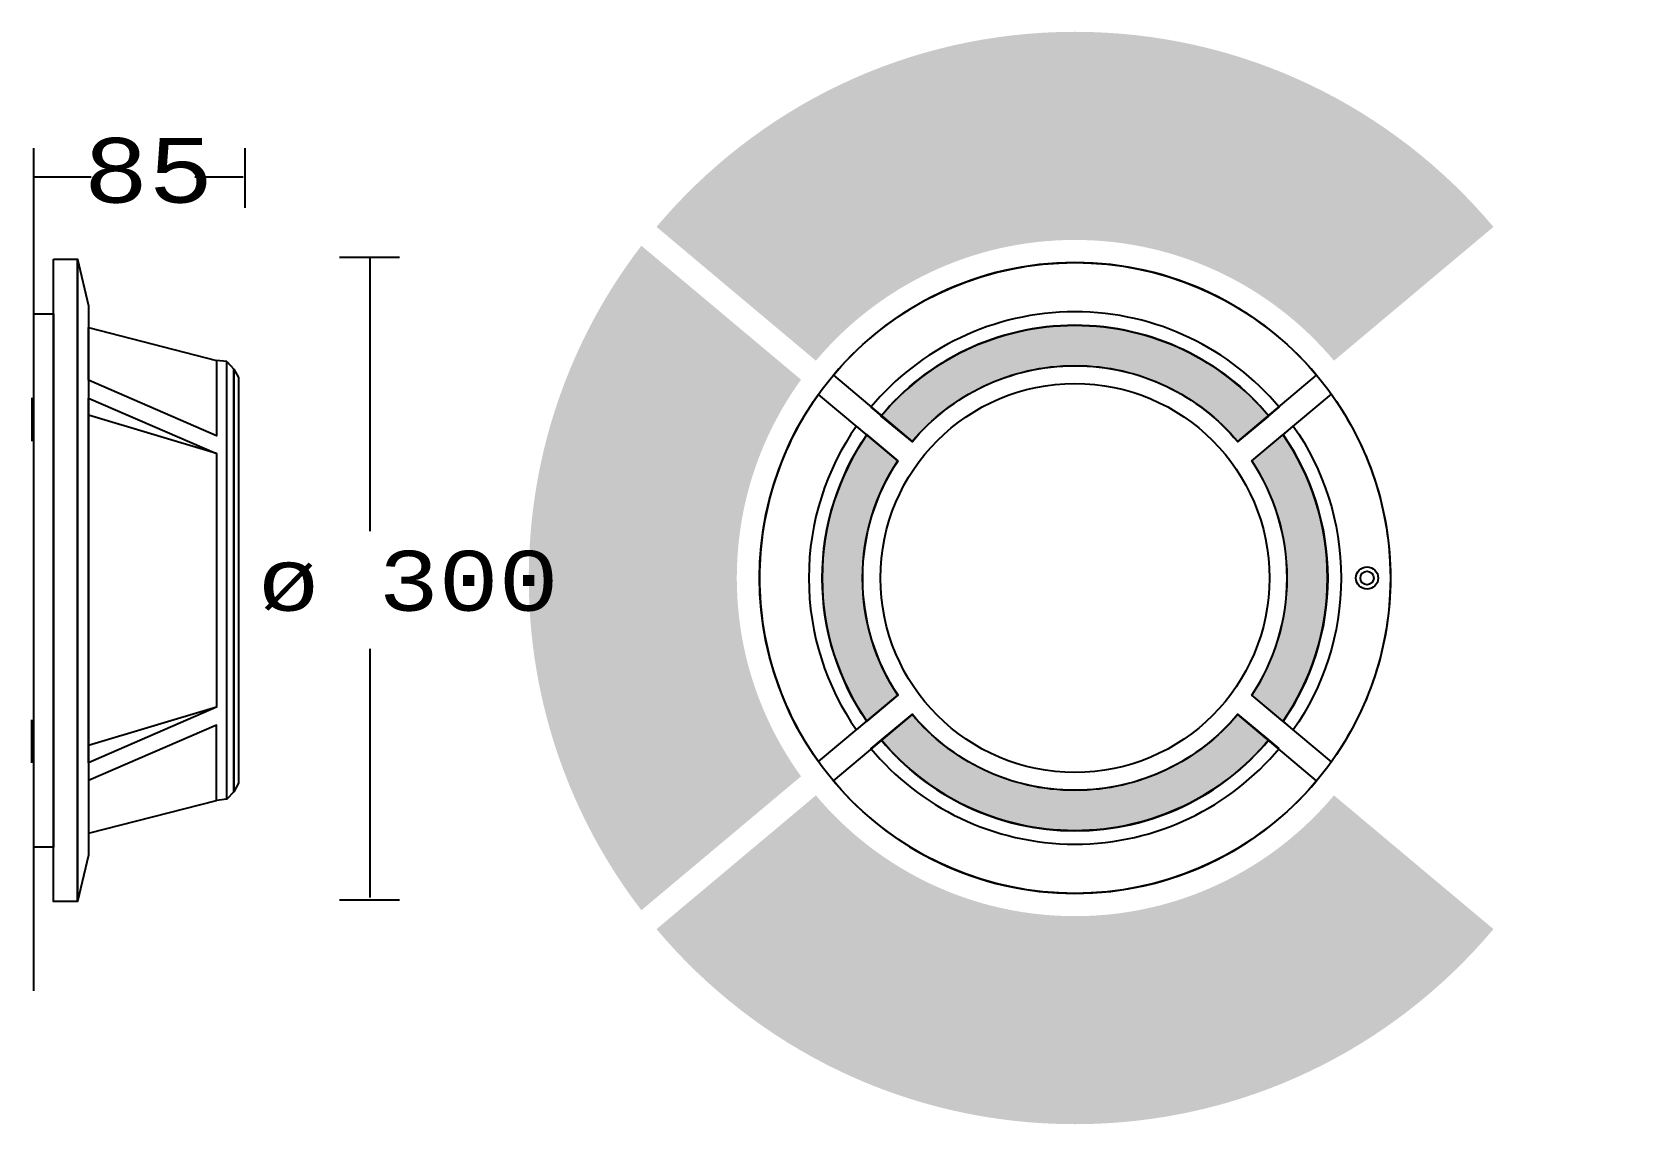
# Model space of a CAD drawing. Extents: x 21 to 207, y 81 to 210.
import ezdxf

# ---------------------------------------------------------------- set-up
doc = ezdxf.new("R2010")
doc.units = 0
doc.layers.add('LIVELLO_1', color=160, linetype='Continuous')
doc.styles.add('STD', font='txt')

# ---------------------------------------------------------------- blocks, each defined once
blk = doc.blocks.new('AI9-BLK1')
at = {"layer": 'LIVELLO_1'}
h = blk.add_hatch(color=2, dxfattribs=at)
h.dxf.hatch_style = 2
edge = h.paths.add_edge_path(flags=16)
edge.add_spline(control_points=[(102.13, 0), (102.13, 14.67), (97.21, 28.19), (88.92, 38.99), (88.92, 38.99), (70.18, 23.27), (70.18, 23.27), (74.92, 16.73), (77.72, 8.69), (77.72, 0), (77.72, -8.69), (74.92, -16.73), (70.18, -23.27), (70.18, -23.27), (88.92, -38.99), (88.92, -38.99), (97.2, -28.18), (102.13, -14.67), (102.13, 0)], knot_values=[0, 0, 0, 0, 1, 1, 1, 2, 2, 2, 3, 3, 3, 4, 4, 4, 5, 5, 5, 6, 6, 6, 6], degree=3, periodic=0)
edge = h.paths.add_edge_path()
edge.add_spline(control_points=[(-11.06, 41.2), (0.7, 55.2), (18.33, 64.09), (38.04, 64.09), (57.75, 64.09), (75.38, 55.2), (87.14, 41.2), (87.14, 41.2), (68.43, 25.5), (68.43, 25.5), (61.16, 34.17), (50.24, 39.67), (38.04, 39.67), (25.84, 39.67), (14.92, 34.17), (7.64, 25.5), (7.64, 25.5), (-11.06, 41.2), (-11.06, 41.2)], knot_values=[0, 0, 0, 0, 1, 1, 1, 2, 2, 2, 3, 3, 3, 4, 4, 4, 5, 5, 5, 6, 6, 6, 6], degree=3, periodic=0)
edge = h.paths.add_edge_path()
edge.add_spline(control_points=[(87.14, -41.2), (75.38, -55.2), (57.75, -64.09), (38.04, -64.09), (18.33, -64.09), (0.7, -55.2), (-11.06, -41.2), (-11.06, -41.2), (7.64, -25.51), (7.64, -25.51), (14.92, -34.17), (25.84, -39.68), (38.04, -39.68), (50.24, -39.68), (61.16, -34.17), (68.43, -25.51), (68.43, -25.51), (87.14, -41.2), (87.14, -41.2)], knot_values=[0, 0, 0, 0, 1, 1, 1, 2, 2, 2, 3, 3, 3, 4, 4, 4, 5, 5, 5, 6, 6, 6, 6], degree=3, periodic=0)
edge = h.paths.add_edge_path()
edge.add_spline(control_points=[(-26.05, 0), (-26.05, 14.67), (-21.13, 28.19), (-12.84, 38.99), (-12.84, 38.99), (5.9, 23.27), (5.9, 23.27), (1.16, 16.73), (-1.64, 8.69), (-1.64, 0), (-1.64, -8.69), (1.16, -16.73), (5.9, -23.27), (5.9, -23.27), (-12.84, -38.99), (-12.84, -38.99), (-21.13, -28.18), (-26.05, -14.67), (-26.05, 0)], knot_values=[0, 0, 0, 0, 1, 1, 1, 2, 2, 2, 3, 3, 3, 4, 4, 4, 5, 5, 5, 6, 6, 6, 6], degree=3, periodic=0)
h = blk.add_hatch(color=2, dxfattribs=at)
h.dxf.hatch_style = 2
edge = h.paths.add_edge_path()
edge.add_spline(control_points=[(60.79, 18.99), (60.79, 18.99), (57.13, 15.99), (57.13, 15.99), (52.55, 21.45), (45.7, 24.91), (38.03, 24.91), (30.37, 24.91), (23.51, 21.44), (18.93, 15.99), (18.93, 15.99), (15.27, 18.99), (15.27, 18.99), (20.71, 25.51), (28.89, 29.65), (38.03, 29.65), (47.17, 29.65), (55.35, 25.51), (60.79, 18.99)], knot_values=[0, 0, 0, 0, 1, 1, 1, 2, 2, 2, 3, 3, 3, 4, 4, 4, 5, 5, 5, 6, 6, 6, 6], degree=3, periodic=0)
h = blk.add_hatch(color=2, dxfattribs=at)
h.dxf.hatch_style = 2
edge = h.paths.add_edge_path()
edge.add_spline(control_points=[(17.28, 13.75), (14.66, 9.81), (13.13, 5.08), (13.13, 0), (13.13, -5.08), (14.66, -9.81), (17.28, -13.76), (17.28, -13.76), (13.62, -16.82), (13.62, -16.82), (10.32, -12.04), (8.38, -6.24), (8.38, 0), (8.38, 6.24), (10.32, 12.04), (13.62, 16.82), (13.62, 16.82), (17.28, 13.75), (17.28, 13.75)], knot_values=[0, 0, 0, 0, 1, 1, 1, 2, 2, 2, 3, 3, 3, 4, 4, 4, 5, 5, 5, 6, 6, 6, 6], degree=3, periodic=0)
h = blk.add_hatch(color=2, dxfattribs=at)
h.dxf.hatch_style = 2
edge = h.paths.add_edge_path()
edge.add_spline(control_points=[(58.8, 13.75), (61.42, 9.81), (62.94, 5.08), (62.94, 0), (62.94, -5.08), (61.42, -9.81), (58.8, -13.76), (58.8, -13.76), (62.46, -16.82), (62.46, -16.82), (65.76, -12.04), (67.69, -6.24), (67.69, 0), (67.69, 6.24), (65.76, 12.04), (62.46, 16.82), (62.46, 16.82), (58.8, 13.75), (58.8, 13.75)], knot_values=[0, 0, 0, 0, 1, 1, 1, 2, 2, 2, 3, 3, 3, 4, 4, 4, 5, 5, 5, 6, 6, 6, 6], degree=3, periodic=0)
h = blk.add_hatch(color=2, dxfattribs=at)
h.dxf.hatch_style = 2
edge = h.paths.add_edge_path()
edge.add_spline(control_points=[(15.29, -19), (15.29, -19), (18.95, -15.99), (18.95, -15.99), (23.52, -21.45), (30.38, -24.91), (38.04, -24.91), (45.71, -24.91), (52.57, -21.44), (57.14, -15.99), (57.14, -15.99), (60.8, -19), (60.8, -19), (55.36, -25.51), (47.19, -29.66), (38.04, -29.66), (28.91, -29.66), (20.73, -25.51), (15.29, -19)], knot_values=[0, 0, 0, 0, 1, 1, 1, 2, 2, 2, 3, 3, 3, 4, 4, 4, 5, 5, 5, 6, 6, 6, 6], degree=3, periodic=0)
at = {"layer": 'LIVELLO_1', "color": 7}
for p, q in [((-84.11, 43.44), (-84.11, 50.45)), ((-59.31, 43.44), (-59.31, 50.45)), ((-84.18, 47.04), (-84.18, -48.46)), ((-77.41, 47.04), (-84.11, 47.04)), ((-59.56, 47.04), (-65.22, 47.04)), ((-48.24, 37.63), (-41.23, 37.63)), ((-44.64, 5.5), (-44.64, 37.5)), ((-61.47, 25.4), (-62.68, 25.53)), ((-84.36, 21.13), (-84.36, 16.06)), ((-62.68, 14.59), (-77.69, 19.1)), ((-44.64, -37.5), (-44.64, -8.33)), ((-84.36, -21.7), (-84.36, -16.63)), ((-62.68, -15.16), (-77.69, -19.66)), ((-61.47, -25.97), (-62.68, -26.1)), ((-48.24, -37.75), (-41.23, -37.75))]:
    blk.add_line(p, q, dxfattribs=at)
for points in [[(-81.82, 37.4), (-78.99, 37.4), (-78.99, -37.97), (-81.82, -37.97)], [(-78.99, 37.4), (-77.69, 31.95), (-77.69, -32.51), (-78.99, -37.97)], [(-84.11, 31), (-81.82, 31), (-81.82, -31.57), (-84.11, -31.57)], [(-77.69, 29.39), (-62.68, 25.53), (-62.68, 16.68), (-77.69, 23.21)], [(-61.47, 25.4), (-60.66, 24.51), (-60.66, -25.08), (-61.47, -25.97)], [(-60.12, 23.51), (-60.12, -24.08), (-60.66, -25.08), (-60.66, 24.51)], [(-77.69, 21.12), (-62.68, 14.59), (-62.68, -15.16), (-77.69, -21.69)], [(-77.69, -29.96), (-62.68, -26.1), (-62.68, -17.25), (-77.69, -23.78)]]:
    blk.add_lwpolyline(points, close=True, dxfattribs=at)
for centre, radius in [((38.04, 0), 37.01), ((38.04, 0), 22.82), ((72.31, 0), 1.31), ((72.31, 0), 0.788)]:
    blk.add_circle(centre, radius, dxfattribs=at)
for points in [[(9.69, 23.79), (16.47, 31.87), (26.66, 37.01), (38.04, 37.01), (49.42, 37.01), (59.6, 31.87), (66.39, 23.79), (66.39, 23.79), (57.13, 16.02), (57.13, 16.02), (52.56, 21.46), (45.7, 24.92), (38.04, 24.92), (30.38, 24.92), (23.52, 21.46), (18.95, 16.02), (18.95, 16.02), (9.69, 23.79), (9.69, 23.79)], [(14.07, 20.03), (19.8, 26.88), (28.41, 31.23), (38.03, 31.23), (47.66, 31.23), (56.27, 26.88), (62, 20.03), (62, 20.03), (60.79, 19.02), (60.79, 19.02), (55.35, 25.52), (47.17, 29.65), (38.03, 29.65), (28.89, 29.65), (20.72, 25.52), (15.28, 19.02), (15.28, 19.02), (14.07, 20.03), (14.07, 20.03)], [(60.79, 18.99), (60.79, 18.99), (57.13, 15.99), (57.13, 15.99), (52.55, 21.45), (45.7, 24.91), (38.03, 24.91), (30.37, 24.91), (23.51, 21.44), (18.93, 15.99), (18.93, 15.99), (15.27, 18.99), (15.27, 18.99), (20.71, 25.51), (28.89, 29.65), (38.03, 29.65), (47.17, 29.65), (55.35, 25.51), (60.79, 18.99)], [(7.94, -21.55), (3.59, -15.48), (1.03, -8.04), (1.03, 0), (1.03, 8.04), (3.59, 15.48), (7.94, 21.55), (7.94, 21.55), (17.25, 13.74), (17.25, 13.74), (14.64, 9.8), (13.12, 5.08), (13.12, 0), (13.12, -5.08), (14.64, -9.81), (17.25, -13.74), (17.25, -13.74), (7.94, -21.55), (7.94, -21.55)], [(68.12, -21.56), (72.48, -15.48), (75.05, -8.04), (75.05, 0), (75.05, 8.05), (72.48, 15.49), (68.12, 21.56), (68.12, 21.56), (58.8, 13.75), (58.8, 13.75), (61.41, 9.81), (62.93, 5.08), (62.93, 0), (62.93, -5.08), (61.41, -9.81), (58.8, -13.75), (58.8, -13.75), (68.12, -21.56), (68.12, -21.56)], [(12.39, -17.82), (8.87, -12.77), (6.81, -6.62), (6.81, 0), (6.81, 6.62), (8.87, 12.76), (12.39, 17.82), (12.39, 17.82), (13.6, 16.8), (13.6, 16.8), (10.32, 12.02), (8.39, 6.24), (8.39, 0), (8.39, -6.24), (10.32, -12.02), (13.6, -16.8), (13.6, -16.8), (12.39, -17.82), (12.39, -17.82)], [(17.28, 13.75), (14.66, 9.81), (13.13, 5.08), (13.13, 0), (13.13, -5.08), (14.66, -9.81), (17.28, -13.76), (17.28, -13.76), (13.62, -16.82), (13.62, -16.82), (10.32, -12.04), (8.38, -6.24), (8.38, 0), (8.38, 6.24), (10.32, 12.04), (13.62, 16.82), (13.62, 16.82), (17.28, 13.75), (17.28, 13.75)], [(58.8, 13.75), (61.42, 9.81), (62.94, 5.08), (62.94, 0), (62.94, -5.08), (61.42, -9.81), (58.8, -13.76), (58.8, -13.76), (62.46, -16.82), (62.46, -16.82), (65.76, -12.04), (67.69, -6.24), (67.69, 0), (67.69, 6.24), (65.76, 12.04), (62.46, 16.82), (62.46, 16.82), (58.8, 13.75), (58.8, 13.75)], [(63.66, -17.82), (67.19, -12.77), (69.26, -6.62), (69.26, 0), (69.26, 6.63), (67.19, 12.77), (63.66, 17.83), (63.66, 17.83), (62.45, 16.81), (62.45, 16.81), (65.75, 12.03), (67.67, 6.24), (67.67, 0), (67.67, -6.23), (65.75, -12.03), (62.45, -16.8), (62.45, -16.8), (63.66, -17.82), (63.66, -17.82)], [(66.39, -23.79), (59.6, -31.88), (49.42, -37.01), (38.03, -37.01), (26.65, -37.01), (16.46, -31.88), (9.68, -23.79), (9.68, -23.79), (18.94, -16.02), (18.94, -16.02), (23.51, -21.46), (30.37, -24.92), (38.03, -24.92), (45.7, -24.92), (52.55, -21.46), (57.13, -16.02), (57.13, -16.02), (66.39, -23.79), (66.39, -23.79)], [(15.29, -19), (15.29, -19), (18.95, -15.99), (18.95, -15.99), (23.52, -21.45), (30.38, -24.91), (38.04, -24.91), (45.71, -24.91), (52.57, -21.44), (57.14, -15.99), (57.14, -15.99), (60.8, -19), (60.8, -19), (55.36, -25.51), (47.19, -29.66), (38.04, -29.66), (28.91, -29.66), (20.73, -25.51), (15.29, -19)], [(62, -20), (56.27, -26.86), (47.66, -31.23), (38.03, -31.23), (28.41, -31.23), (19.8, -26.86), (14.07, -20), (14.07, -20), (15.28, -18.99), (15.28, -18.99), (20.71, -25.5), (28.89, -29.65), (38.03, -29.65), (47.17, -29.65), (55.35, -25.5), (60.79, -18.99), (60.79, -18.99), (62, -20), (62, -20)]]:
    blk.add_open_spline(points, degree=3, knots=[0, 0, 0, 0, 1, 1, 1, 2, 2, 2, 3, 3, 3, 4, 4, 4, 5, 5, 5, 6, 6, 6, 6], dxfattribs=at)
at = {"layer": 'LIVELLO_1', "color": 7, "attachment_point": 1, "style": 'STD'}
for s, insert, char_height in [('\\fCourier|b0|i0;\\H7.5917;\\C7;85', (-78.29, 51.64), 7.5917), ('\\fCourier|b0|i0;\\H7.0249;\\C7;ø 300', (-57.74, 3.19), 7.0249)]:
    blk.add_mtext(s, dxfattribs=dict(at, insert=insert, char_height=char_height))

msp = doc.modelspace()

# ---------------------------------------------------------------- block references
at = {"layer": 'LIVELLO_1', "color": 7}
msp.add_blockref('AI9-BLK1', (104.948461, 145.585773), dxfattribs=at)

doc.saveas('drawing.dxf')
